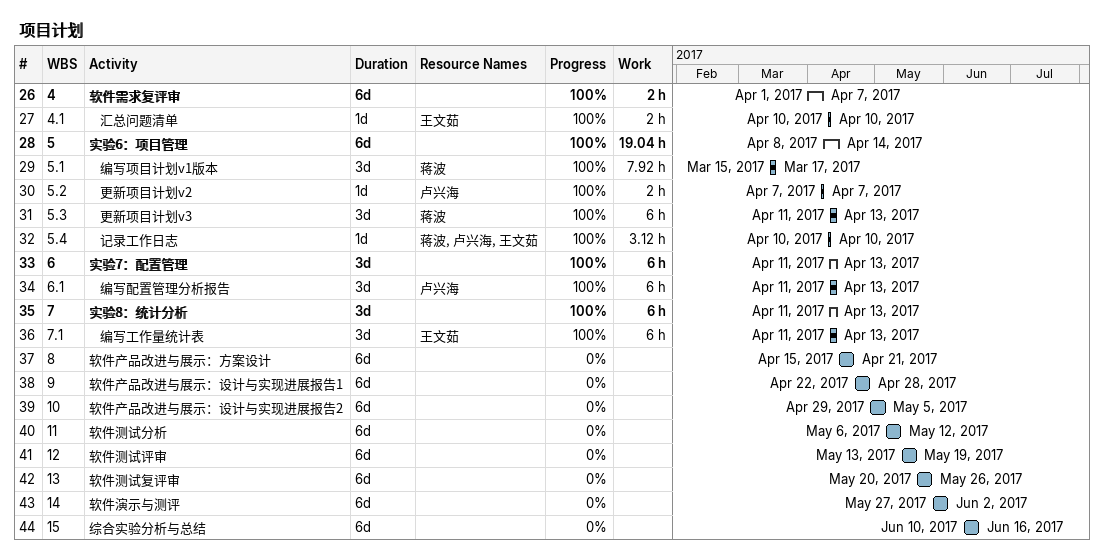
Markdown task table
项目计划

| ID | WBS | Task | Duration | Start | Finish | Resources | % complete | Work (h) |
|---|---|---|---|---|---|---|---|---|
| 26 | 4 | **软件需求复评审** | 6d | 2017-04-01 | 2017-04-07 |  | 100 | 2 |
| 27 | 4.1 | 汇总问题清单 | 1d | 2017-04-10 | 2017-04-10 | 王文茹 | 100 | 2 |
| 28 | 5 | **实验6：项目管理** | 6d | 2017-04-08 | 2017-04-14 |  | 100 | 19.04 |
| 29 | 5.1 | 编写项目计划v1版本 | 3d | 2017-03-15 | 2017-03-17 | 蒋波 | 100 | 7.92 |
| 30 | 5.2 | 更新项目计划v2 | 1d | 2017-04-07 | 2017-04-07 | 卢兴海 | 100 | 2 |
| 31 | 5.3 | 更新项目计划v3 | 3d | 2017-04-11 | 2017-04-13 | 蒋波 | 100 | 6 |
| 32 | 5.4 | 记录工作日志 | 1d | 2017-04-10 | 2017-04-10 | 蒋波, 卢兴海, 王文茹 | 100 | 3.12 |
| 33 | 6 | **实验7：配置管理** | 3d | 2017-04-11 | 2017-04-13 |  | 100 | 6 |
| 34 | 6.1 | 编写配置管理分析报告 | 3d | 2017-04-11 | 2017-04-13 | 卢兴海 | 100 | 6 |
| 35 | 7 | **实验8：统计分析** | 3d | 2017-04-11 | 2017-04-13 |  | 100 | 6 |
| 36 | 7.1 | 编写工作量统计表 | 3d | 2017-04-11 | 2017-04-13 | 王文茹 | 100 | 6 |
| 37 | 8 | 软件产品改进与展示：方案设计 | 6d | 2017-04-15 | 2017-04-21 |  | 0 |  |
| 38 | 9 | 软件产品改进与展示：设计与实现进展报告1 | 6d | 2017-04-22 | 2017-04-28 |  | 0 |  |
| 39 | 10 | 软件产品改进与展示：设计与实现进展报告2 | 6d | 2017-04-29 | 2017-05-05 |  | 0 |  |
| 40 | 11 | 软件测试分析 | 6d | 2017-05-06 | 2017-05-12 |  | 0 |  |
| 41 | 12 | 软件测试评审 | 6d | 2017-05-13 | 2017-05-19 |  | 0 |  |
| 42 | 13 | 软件测试复评审 | 6d | 2017-05-20 | 2017-05-26 |  | 0 |  |
| 43 | 14 | 软件演示与测评 | 6d | 2017-05-27 | 2017-06-02 |  | 0 |  |
| 44 | 15 | 综合实验分析与总结 | 6d | 2017-06-10 | 2017-06-16 |  | 0 |  |
